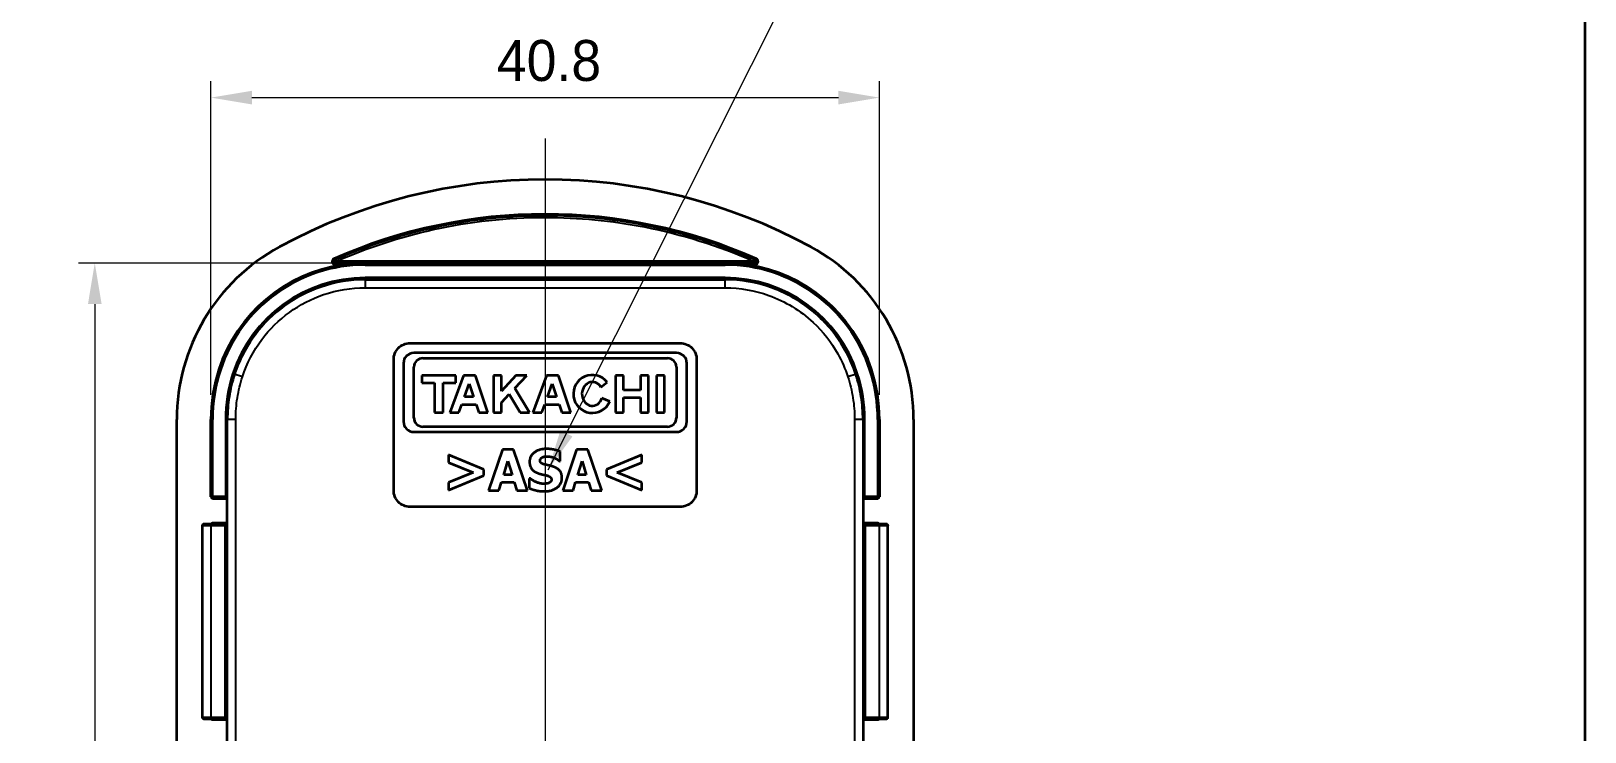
# Model space of a CAD drawing. Header units: millimetres. Extents: x -310 to 1154, y 4 to 285.
# Drawn here: x 658.1 to 753, y 190.2 to 233 of the extents above; entities that cross this region are included whole.
import ezdxf

# ---------------------------------------------------------------- set-up
doc = ezdxf.new("R2010")
doc.units = ezdxf.units.MM
doc.layers.get('Defpoints').update_dxf_attribs({"lineweight": 25})
for name, color, linetype, lineweight in [('Border (ISO)', 7, 'Continuous', 35), ('Centerline (ISO)', 131, 'Continuous', 18), ('Dimension (ISO)', 7, 'Continuous', 18), ('Symbol (ISO)', 7, 'Continuous', 18), ('Visible (ISO)', 7, 'Continuous', 35), ('Visible Narrow (ISO)', 7, 'Continuous', 25)]:
    doc.layers.add(name, color=color, linetype=linetype, lineweight=lineweight)
doc.styles.add('Note Text (TK)', font='')
doc.styles.get('Note Text (TK)').set_extended_font_data('MS PGothic')
doc.dimstyles.new('Default - Method 1b (TK)', dxfattribs={"dimtxt": 2.5, "dimasz": 2.5, "dimexe": 1, "dimexo": 1.5, "dimgap": 1, "dimtad": 1, "dimtoh": 1, "dimrnd": 1e-08, "dimdsep": 46, "dimtxsty": 'Note Text (TK)', "dimcen": 0.09, "dimdle": 5, "dimclrd": 100, "dimclre": 100, "dimclrt": 7, "dimadec": 1, "dimazin": 1, "dimtfac": 1, "dimtmove": 0, "dimatfit": 3, "dimfxl": 1, "dimtolj": 1, "dimlwd": -1, "dimlwe": -1, "dimarcsym": 0})
doc.dimstyles.new('Default - Method 1b (TK)$7', dxfattribs={"dimtxt": 2.5, "dimasz": 2.5, "dimexe": 1, "dimexo": 1.5, "dimgap": 1, "dimtad": 1, "dimtoh": 1, "dimrnd": 1e-08, "dimdsep": 46, "dimtxsty": 'Note Text (TK)', "dimcen": 0.09, "dimdle": 5, "dimclrd": 100, "dimclre": 100, "dimclrt": 7, "dimadec": 1, "dimazin": 1, "dimtfac": 1, "dimtmove": 0, "dimatfit": 3, "dimfxl": 1, "dimtolj": 1, "dimlwd": -1, "dimlwe": -1, "dimarcsym": 0})

# ---------------------------------------------------------------- blocks, each defined once
blk = doc.blocks.new('図面枠 tk図枠')
at = {"layer": 'Border (ISO)'}
blk.add_line((405.5, 289), (405.5, 8), dxfattribs=at)
blk = doc.blocks.new('*D77')
at = {"layer": 'Defpoints', "color": 0}
for p in [(709.918, 228.948), (669.101, 209.281), (709.918, 209.281)]:
    blk.add_point(p, dxfattribs=at)
at = {"layer": 'Dimension (ISO)', "color": 100}
for p, q in [((669.101, 210.781), (669.101, 229.948)), ((709.918, 210.781), (709.918, 229.948)), ((671.601, 228.948), (707.418, 228.948))]:
    blk.add_line(p, q, dxfattribs=at)
for points in [[(671.601, 229.365), (671.601, 228.532), (669.101, 228.948)], [(707.418, 229.365), (707.418, 228.532), (709.918, 228.948)]]:
    blk.add_solid(points, dxfattribs=at)
at = {"layer": 'Dimension (ISO)', "color": 7, "insert": (686.562, 231.198), "char_height": 2.5, "attachment_point": 4, "style": 'Note Text (TK)'}
blk.add_mtext('\\A1;40.8', dxfattribs=at)
blk = doc.blocks.new('*D78')
at = {"layer": 'Defpoints', "color": 0}
for p in [(678.524, 218.839), (662.009, 139.058), (678.524, 139.058)]:
    blk.add_point(p, dxfattribs=at)
at = {"layer": 'Dimension (ISO)', "color": 100}
for p, q in [((677.024, 218.839), (661.009, 218.839)), ((662.009, 216.339), (662.009, 141.558)), ((677.024, 139.058), (661.009, 139.058))]:
    blk.add_line(p, q, dxfattribs=at)
for points in [[(661.593, 216.339), (662.426, 216.339), (662.009, 218.839)], [(661.593, 141.558), (662.426, 141.558), (662.009, 139.058)]]:
    blk.add_solid(points, dxfattribs=at)
at = {"layer": 'Dimension (ISO)', "color": 7, "insert": (659.759, 176.058), "char_height": 2.5, "attachment_point": 4, "rotation": 90, "style": 'Note Text (TK)'}
blk.add_mtext('\\A1;79.8', dxfattribs=at)

msp = doc.modelspace()

# ---------------------------------------------------------------- linework, layer by layer
at = {"layer": 'Centerline (ISO)', "linetype": 'Continuous'}
msp.add_line((689.5094, 226.4484), (689.5094, 131.4484), dxfattribs=at)
at = {"layer": 'Visible (ISO)'}
for p, q in [((681.2594, 213.9484), (697.7594, 213.9484)), ((680.2594, 204.9484), (680.2594, 212.9484)), ((680.8577, 212.712), (680.8577, 209.1653)), ((697.523, 213.3501), (681.4958, 213.3501)), ((682.0375, 213.0311), (696.9814, 213.0311)), ((698.1612, 209.1653), (698.1612, 212.712)), ((698.7594, 212.9484), (698.7594, 204.9484)), ((681.4958, 209.3879), (681.4958, 212.4894)), ((681.9781, 211.9774), (681.9781, 211.5322)), ((684.0557, 211.9774), (681.9781, 211.9774)), ((684.5158, 211.9774), (683.6847, 209.7143)), ((684.0557, 211.5322), (684.0557, 211.9774)), ((685.2578, 211.9774), (684.5158, 211.9774)), ((685.9998, 209.7143), (685.2578, 211.9774)), ((686.3634, 211.9774), (686.3634, 209.7143)), ((686.8382, 211.9774), (686.3634, 211.9774)), ((686.8382, 211.0245), (686.8382, 211.9774)), ((687.7212, 211.9774), (686.8382, 211.0245)), ((687.6619, 211.2006), (688.3816, 211.9774)), ((688.3816, 211.9774), (687.7212, 211.9774)), ((689.5836, 211.9774), (688.7526, 209.7143)), ((690.3256, 211.9774), (689.5836, 211.9774)), ((691.0676, 209.7143), (690.3256, 211.9774)), ((693.8141, 211.9774), (693.8141, 209.7143)), ((694.2853, 211.9774), (693.8141, 211.9774)), ((694.2853, 211.0685), (694.2853, 211.9774)), ((695.339, 211.9774), (695.339, 211.0685)), ((695.8101, 211.9774), (695.339, 211.9774)), ((695.8101, 209.7143), (695.8101, 211.9774)), ((696.3147, 211.9774), (696.3147, 209.7143)), ((696.7896, 211.9774), (696.3147, 211.9774)), ((696.7896, 209.7143), (696.7896, 211.9774)), ((697.523, 212.4894), (697.523, 209.3879)), ((681.9781, 211.5322), (682.7498, 211.5322)), ((682.7498, 211.5322), (682.7498, 209.7143)), ((683.2841, 211.5322), (684.0557, 211.5322)), ((683.2841, 209.7143), (683.2841, 211.5322)), ((684.5849, 210.6715), (684.8767, 211.461)), ((685.1372, 210.6715), (684.5849, 210.6715)), ((684.8767, 211.461), (685.1372, 210.6715)), ((686.8382, 210.3202), (687.3187, 210.8338)), ((687.3187, 210.8338), (687.9893, 209.7143)), ((688.5523, 209.7143), (687.6619, 211.2006)), ((689.6527, 210.6715), (689.9446, 211.461)), ((690.2051, 210.6715), (689.6527, 210.6715)), ((689.9446, 211.461), (690.2051, 210.6715)), ((692.9072, 211.2593), (693.2936, 211.5673)), ((695.339, 211.0685), (694.2853, 211.0685)), ((682.7498, 209.7143), (683.2841, 209.7143)), ((683.6847, 209.7143), (684.2311, 209.7143)), ((684.2311, 209.7143), (684.4121, 210.2041)), ((684.4121, 210.2041), (685.2915, 210.2041)), ((685.2915, 210.2041), (685.4507, 209.7143)), ((685.4507, 209.7143), (685.9998, 209.7143)), ((686.3634, 209.7143), (686.8382, 209.7143)), ((686.8382, 209.7143), (686.8382, 210.3202)), ((687.9893, 209.7143), (688.5523, 209.7143)), ((688.7526, 209.7143), (689.2989, 209.7143)), ((689.2989, 209.7143), (689.48, 210.2041)), ((689.48, 210.2041), (690.3594, 210.2041)), ((690.3594, 210.2041), (690.5186, 209.7143)), ((690.5186, 209.7143), (691.0676, 209.7143)), ((693.4506, 210.3859), (692.9788, 210.5902)), ((693.8141, 209.7143), (694.2853, 209.7143)), ((694.2853, 210.6233), (695.339, 210.6233)), ((694.2853, 209.7143), (694.2853, 210.6233)), ((695.339, 210.6233), (695.339, 209.7143)), ((695.339, 209.7143), (695.8101, 209.7143)), ((696.3147, 209.7143), (696.7896, 209.7143)), ((667.0094, 148.6158), (667.0094, 209.281)), ((669.1007, 204.5659), (669.1007, 209.281)), ((696.9814, 208.8462), (682.0375, 208.8462)), ((709.9182, 209.281), (709.9182, 204.5659)), ((712.0094, 209.281), (712.0094, 148.6158)), ((681.4958, 208.5271), (697.523, 208.5271)), ((683.6047, 207.1272), (683.6047, 206.6632)), ((685.7604, 206.2317), (683.6047, 207.1272)), ((686.899, 207.4432), (686.0541, 204.9432)), ((687.5837, 207.4432), (686.899, 207.4432)), ((688.4286, 204.9432), (687.5837, 207.4432)), ((690.4343, 206.7483), (690.4343, 207.3196)), ((691.4311, 207.4432), (690.5862, 204.9432)), ((692.1158, 207.4432), (691.4311, 207.4432)), ((692.9607, 204.9432), (692.1158, 207.4432)), ((695.4101, 207.1272), (693.2544, 206.2317)), ((695.4101, 206.6632), (695.4101, 207.1272)), ((683.6047, 206.6632), (685.11, 206.0473)), ((685.11, 206.0473), (683.6047, 205.4314)), ((685.7604, 205.863), (685.7604, 206.2317)), ((686.976, 205.9075), (687.2333, 206.7341)), ((687.4885, 205.9075), (686.976, 205.9075)), ((687.2333, 206.7341), (687.4885, 205.9075)), ((690.3796, 206.7483), (690.4343, 206.7483)), ((691.5081, 205.9075), (691.7654, 206.7341)), ((692.0206, 205.9075), (691.5081, 205.9075)), ((691.7654, 206.7341), (692.0206, 205.9075)), ((693.2544, 206.2317), (693.2544, 205.863)), ((693.9028, 206.0453), (695.4101, 206.6632)), ((695.4101, 205.4314), (693.9028, 206.0453)), ((683.6047, 204.9675), (685.7604, 205.863)), ((683.6047, 205.4314), (683.6047, 204.9675)), ((686.0541, 204.9432), (686.6822, 204.9432)), ((686.6822, 204.9432), (686.8402, 205.4537)), ((686.8402, 205.4537), (687.6263, 205.4537)), ((687.6263, 205.4537), (687.7823, 204.9432)), ((687.7823, 204.9432), (688.4286, 204.9432)), ((688.542, 205.6867), (688.542, 205.0911)), ((688.5988, 205.6867), (688.542, 205.6867)), ((690.5862, 204.9432), (691.2143, 204.9432)), ((691.2143, 204.9432), (691.3723, 205.4537)), ((691.3723, 205.4537), (692.1584, 205.4537)), ((692.1584, 205.4537), (692.3144, 204.9432)), ((692.3144, 204.9432), (692.9607, 204.9432)), ((693.2544, 205.863), (695.4101, 204.9675)), ((695.4101, 204.9675), (695.4101, 205.4314)), ((669.2007, 204.4659), (670.0007, 204.4659)), ((670.1007, 202.8484), (670.1007, 204.5659)), ((708.9182, 204.5659), (708.9182, 202.8484)), ((709.0181, 204.4659), (709.8182, 204.4659)), ((697.7594, 203.9484), (681.2594, 203.9484)), ((668.5943, 191.0833), (668.5943, 202.8135)), ((669.0943, 202.9205), (669.2251, 202.9205)), ((670.0007, 202.9484), (669.2007, 202.9484)), ((709.8182, 202.9484), (709.0181, 202.9484)), ((709.7938, 202.9205), (709.9245, 202.9205)), ((710.4245, 191.0833), (710.4245, 202.8135)), ((669.2251, 190.9764), (669.0943, 190.9764)), ((669.2007, 190.9484), (670.0007, 190.9484)), ((670.1007, 189.3484), (670.1007, 191.0484)), ((708.9182, 191.0484), (708.9182, 189.3484)), ((709.0181, 190.9484), (709.8182, 190.9484)), ((709.9245, 190.9764), (709.7938, 190.9764))]:
    msp.add_line(p, q, dxfattribs=at)
for centre, radius, start, end in [((689.5094, 189.9484), 34, 61.492569, 118.507431), ((679.0094, 209.281), 12, 118.507431, 180), ((700.0094, 209.281), 12, 0, 61.492569), ((678.5238, 209.4391), 9.398, 98.292934, 161.966861), ((700.495, 209.4391), 9.398, 18.033139, 81.707066), ((681.4958, 212.712), 0.6381, 90, 180), ((682.0375, 212.4894), 0.5417, 90, 180), ((696.9814, 212.4894), 0.5417, 0, 90), ((697.523, 212.712), 0.6381, 0, 90), ((679.0094, 209.281), 9.9087, 161.966861, 180), ((692.3884, 210.8459), 1.1575, 38.550541, 336.582018), ((700.0094, 209.281), 9.9087, 0, 18.033139), ((681.4958, 209.1653), 0.6381, 180, 270), ((682.0375, 209.3879), 0.5417, 180, 270), ((696.9814, 209.3879), 0.5417, 270, 0), ((697.523, 209.1653), 0.6381, 270, 0)]:
    msp.add_arc(centre, radius, start, end, dxfattribs=at)
for centre, major_axis, ratio, start_param, end_param in [((692.3884, 210.8459), (0, 0.7272), 0.8673469, 5.3171635, 10.6362271), ((669.2007, 204.5659), (-0.0707, -0.0707), 0.9996955, 5.4979394, 7.0684312), ((670.0007, 204.5659), (0.0707, -0.0707), 0.9996955, 5.4979394, 7.0684312), ((709.0182, 204.5659), (-0.0707, -0.0707), 0.9996955, 5.4979394, 7.0684312), ((709.8181, 204.5659), (0.0707, -0.0707), 0.9996955, 5.4979394, 7.0684312), ((669.2007, 202.8484), (-0.0707, 0.0707), 0.9996955, 5.4979394, 6.2640552), ((670.0007, 202.8484), (0.0707, 0.0707), 0.9996955, 5.4979394, 7.0684312), ((709.0182, 202.8484), (-0.0707, 0.0707), 0.9996955, 5.4979394, 7.0684312), ((709.8181, 202.8484), (0.0707, 0.0707), 0.9996955, 0.0191301, 0.7852459), ((669.2007, 191.0484), (-0.0707, -0.0707), 0.9996955, 0.0191301, 0.7852459), ((670.0007, 191.0484), (0.0707, -0.0707), 0.9996955, 5.4979394, 7.0684312), ((709.0182, 191.0484), (-0.0707, -0.0707), 0.9996955, 5.4979394, 7.0684312), ((709.8181, 191.0484), (0.0707, -0.0707), 0.9996955, 5.4979394, 6.2640552)]:
    msp.add_ellipse(centre, major_axis=major_axis, ratio=ratio, start_param=start_param, end_param=end_param, dxfattribs=at)
for points, knots in [([(678.5238, 218.8389), (678.3096, 218.8385), (678.0741, 218.8303), (677.6085, 218.7956), (677.3783, 218.7695), (677.1683, 218.7389)], [0, 0, 0, 0, 0.06461926, 0.06461926, 0.12804847, 0.12804847, 0.12804847, 0.12804847]), ([(701.8506, 218.7389), (701.6406, 218.7695), (701.4104, 218.7956), (700.9447, 218.8303), (700.7093, 218.8385), (700.495, 218.8389)], [0.24295491, 0.24295491, 0.24295491, 0.24295491, 0.30638412, 0.30638412, 0.37100338, 0.37100338, 0.37100338, 0.37100338]), ([(680.2594, 212.9484), (680.2594, 213.074), (680.2845, 213.2079), (680.3866, 213.4543), (680.4635, 213.5668), (680.6411, 213.7443), (680.7536, 213.8213), (680.9999, 213.9233), (681.1339, 213.9484), (681.2594, 213.9484)], [0.15068903, 0.15068903, 0.15068903, 0.15068903, 0.18836255, 0.18836255, 0.22603608, 0.22603608, 0.26370405, 0.26370405, 0.30137201, 0.30137201, 0.30137201, 0.30137201]), ([(697.7594, 213.9484), (697.885, 213.9484), (698.0189, 213.9233), (698.2653, 213.8213), (698.3777, 213.7443), (698.5553, 213.5668), (698.6323, 213.4543), (698.7343, 213.2079), (698.7594, 213.074), (698.7594, 212.9484)], [0.15068903, 0.15068903, 0.15068903, 0.15068903, 0.18835699, 0.18835699, 0.22602496, 0.22602496, 0.26369849, 0.26369849, 0.30137201, 0.30137201, 0.30137201, 0.30137201]), ([(681.2594, 203.9484), (681.1339, 203.9484), (680.9999, 203.9735), (680.7536, 204.0756), (680.6411, 204.1525), (680.4635, 204.3301), (680.3866, 204.4425), (680.2845, 204.6889), (680.2594, 204.8229), (680.2594, 204.9484)], [0.15067926, 0.15067926, 0.15067926, 0.15067926, 0.18834867, 0.18834867, 0.22601808, 0.22601808, 0.26369061, 0.26369061, 0.30136313, 0.30136313, 0.30136313, 0.30136313]), ([(698.7594, 204.9484), (698.7594, 204.8229), (698.7343, 204.6889), (698.6323, 204.4425), (698.5553, 204.3301), (698.3777, 204.1525), (698.2653, 204.0756), (698.0189, 203.9735), (697.885, 203.9484), (697.7594, 203.9484)], [0.15067926, 0.15067926, 0.15067926, 0.15067926, 0.18835178, 0.18835178, 0.2260243, 0.2260243, 0.26369371, 0.26369371, 0.30136313, 0.30136313, 0.30136313, 0.30136313]), ([(668.5943, 202.8135), (668.5943, 202.8242), (668.5962, 202.8348), (668.6024, 202.8543), (668.6069, 202.8628), (668.6174, 202.8783), (668.6233, 202.8843), (668.6361, 202.8955), (668.642, 202.899), (668.6536, 202.9053), (668.6582, 202.9069), (668.6658, 202.9096), (668.6687, 202.9104), (668.6742, 202.9118), (668.6765, 202.9122), (668.6821, 202.9132), (668.6846, 202.9136), (668.6968, 202.915), (668.7044, 202.9153), (668.7316, 202.9166), (668.7531, 202.9172), (668.8064, 202.9184), (668.838, 202.9189), (668.9085, 202.9197), (668.9473, 202.92), (669.0226, 202.9204), (669.0584, 202.9205), (669.0943, 202.9205)], [4.712389, 4.712389, 4.712389, 4.712389, 4.7179882, 4.7179882, 4.7241591, 4.7241591, 4.7322513, 4.7322513, 4.7444773, 4.7444773, 4.7621457, 4.7621457, 4.7820524, 4.7820524, 4.8086049, 4.8086049, 4.8593319, 4.8593319, 5.0726532, 5.0726532, 5.3868125, 5.3868125, 5.7009717, 5.7009717, 6.015131, 6.015131, 6.2831853, 6.2831853, 6.2831853, 6.2831853]), ([(709.9245, 202.9205), (709.9666, 202.9205), (710.0087, 202.9204), (710.0887, 202.9199), (710.1267, 202.9196), (710.1951, 202.9187), (710.2254, 202.9182), (710.2757, 202.917), (710.2955, 202.9163), (710.3177, 202.9151), (710.3236, 202.9148), (710.334, 202.9136), (710.3372, 202.9134), (710.3465, 202.9113), (710.3484, 202.9109), (710.354, 202.9093), (710.3581, 202.9082), (710.3704, 202.9027), (710.3779, 202.8995), (710.3933, 202.8863), (710.3976, 202.8822), (710.4089, 202.8683), (710.4162, 202.8565), (710.4231, 202.8325), (710.4245, 202.823), (710.4245, 202.8135)], [0, 0, 0, 0, 0.3141593, 0.3141593, 0.6283185, 0.6283185, 0.9424778, 0.9424778, 1.2566371, 1.2566371, 1.4137167, 1.4137167, 1.4922565, 1.4922565, 1.5084233, 1.5084233, 1.5316231, 1.5316231, 1.5503928, 1.5503928, 1.5566594, 1.5566594, 1.565814, 1.565814, 1.5707963, 1.5707963, 1.5707963, 1.5707963]), ([(669.0943, 190.9764), (669.0523, 190.9764), (669.0102, 190.9765), (668.9301, 190.9769), (668.8921, 190.9773), (668.8238, 190.9781), (668.7935, 190.9787), (668.7432, 190.9799), (668.7234, 190.9805), (668.7011, 190.9817), (668.6953, 190.9821), (668.6848, 190.9832), (668.6817, 190.9835), (668.6723, 190.9855), (668.6705, 190.986), (668.6649, 190.9875), (668.6608, 190.9887), (668.6484, 190.9942), (668.641, 190.9973), (668.6256, 191.0105), (668.6212, 191.0147), (668.61, 191.0285), (668.6026, 191.0403), (668.5958, 191.0643), (668.5943, 191.0738), (668.5943, 191.0833)], [0, 0, 0, 0, 0.3141593, 0.3141593, 0.6283185, 0.6283185, 0.9424778, 0.9424778, 1.2566371, 1.2566371, 1.4137167, 1.4137167, 1.4922565, 1.4922565, 1.5084233, 1.5084233, 1.5316231, 1.5316231, 1.5503928, 1.5503928, 1.5566594, 1.5566594, 1.565814, 1.565814, 1.5707963, 1.5707963, 1.5707963, 1.5707963]), ([(710.4245, 191.0833), (710.4245, 191.0726), (710.4227, 191.062), (710.4165, 191.0426), (710.4119, 191.0341), (710.4015, 191.0185), (710.3955, 191.0126), (710.3828, 191.0013), (710.3768, 190.9978), (710.3652, 190.9915), (710.3607, 190.9899), (710.353, 190.9872), (710.3502, 190.9864), (710.3447, 190.9851), (710.3424, 190.9846), (710.3368, 190.9836), (710.3343, 190.9833), (710.3221, 190.9819), (710.3145, 190.9815), (710.2872, 190.9802), (710.2658, 190.9796), (710.2125, 190.9784), (710.1809, 190.9779), (710.1104, 190.9771), (710.0715, 190.9768), (709.9963, 190.9764), (709.9604, 190.9764), (709.9245, 190.9764)], [4.712389, 4.712389, 4.712389, 4.712389, 4.7179882, 4.7179882, 4.7241591, 4.7241591, 4.7322513, 4.7322513, 4.7444773, 4.7444773, 4.7621457, 4.7621457, 4.7820524, 4.7820524, 4.8086049, 4.8086049, 4.8593319, 4.8593319, 5.0726532, 5.0726532, 5.3868125, 5.3868125, 5.7009717, 5.7009717, 6.015131, 6.015131, 6.2831853, 6.2831853, 6.2831853, 6.2831853])]:
    msp.add_open_spline(points, degree=3, knots=knots, dxfattribs=at)
for points in [[(689.5955, 207.4878), (689.1498, 207.4878), (688.5562, 207.0522), (688.5562, 206.7017)], [(689.1984, 206.7787), (689.1984, 206.8435), (689.2835, 206.9489), (689.3423, 206.9752)], [(689.3423, 206.9752), (689.4152, 207.0076), (689.5449, 207.0319), (689.628, 207.0319)], [(690.4343, 207.3196), (690.2601, 207.3966), (689.8184, 207.4878), (689.5955, 207.4878)], [(689.628, 207.0319), (689.8387, 207.0319), (690.2398, 206.8678), (690.3796, 206.7483)], [(688.5562, 206.7017), (688.5562, 206.4424), (688.8074, 206.0959), (689.0971, 205.9946)], [(689.0971, 205.9946), (689.2248, 205.9501), (689.5145, 205.8913), (689.6421, 205.8569)], [(689.5287, 206.5255), (689.3342, 206.57), (689.1984, 206.6815), (689.1984, 206.7787)], [(690.021, 206.3958), (689.8873, 206.4424), (689.6543, 206.4971), (689.5287, 206.5255)], [(690.5336, 205.7252), (690.5336, 205.9845), (690.2803, 206.3006), (690.021, 206.3958)], [(688.542, 205.0911), (688.7284, 205.01), (689.162, 204.8986), (689.4497, 204.8986)], [(689.4517, 205.3544), (689.239, 205.3544), (688.7872, 205.5266), (688.5988, 205.6867)], [(689.4497, 204.8986), (689.9481, 204.8986), (690.5336, 205.3524), (690.5336, 205.7252)], [(689.7353, 205.4031), (689.6827, 205.3787), (689.5064, 205.3544), (689.4517, 205.3544)], [(689.6421, 205.8569), (689.7434, 205.8305), (689.8913, 205.713), (689.8913, 205.6178)], [(689.8913, 205.6178), (689.8913, 205.5347), (689.8002, 205.4314), (689.7353, 205.4031)]]:
    msp.add_open_spline(points, degree=2, dxfattribs=at)
at = {"layer": 'Visible Narrow (ISO)'}
for p, q in [((676.6504, 219.0303), (676.61, 219.1218)), ((676.6909, 218.7389), (676.6909, 218.8389)), ((678.5238, 218.8389), (676.6909, 218.8389)), ((676.6909, 218.7389), (677.1683, 218.7389)), ((678.5238, 218.8389), (678.5238, 218.8214)), ((700.495, 218.8214), (678.5238, 218.8214)), ((678.5238, 218.8214), (678.5238, 218.7214)), ((678.5238, 218.7214), (700.495, 218.7214)), ((702.328, 218.8389), (700.495, 218.8389)), ((700.495, 218.8214), (700.495, 218.8389)), ((700.495, 218.8214), (700.495, 218.7214)), ((701.8506, 218.7389), (702.328, 218.7389)), ((702.328, 218.8389), (702.328, 218.7389)), ((702.4089, 219.1218), (702.3684, 219.0303)), ((678.5238, 217.9529), (678.5238, 217.8529)), ((700.495, 217.9529), (678.5238, 217.9529)), ((678.5238, 217.8529), (700.495, 217.8529)), ((678.5238, 217.8529), (678.5238, 217.8212)), ((700.495, 217.9529), (700.495, 217.8529)), ((700.495, 217.8529), (700.495, 217.8212)), ((669.5874, 212.3485), (669.6024, 212.3436)), ((669.6024, 212.3436), (669.6975, 212.3126)), ((670.4283, 212.0747), (670.5234, 212.0438)), ((670.5383, 212.0389), (670.5234, 212.0438)), ((670.5383, 212.0389), (670.5542, 212.0337)), ((708.4805, 212.0389), (708.4647, 212.0337)), ((708.4805, 212.0389), (708.4955, 212.0438)), ((708.5906, 212.0747), (708.4955, 212.0438)), ((709.4165, 212.3436), (709.3214, 212.3126)), ((709.4314, 212.3485), (709.4165, 212.3436)), ((669.1007, 209.281), (669.1164, 209.281)), ((669.1164, 209.281), (669.2164, 209.281)), ((669.1164, 209.281), (669.1164, 204.5816)), ((669.2164, 204.5816), (669.2164, 209.281)), ((669.985, 209.281), (670.085, 209.281)), ((669.985, 209.281), (669.985, 204.5816)), ((670.085, 204.5816), (670.085, 209.281)), ((670.085, 209.281), (670.118, 209.281)), ((708.9339, 209.281), (708.9008, 209.281)), ((709.0339, 209.281), (708.9339, 209.281)), ((708.9339, 209.281), (708.9339, 204.5816)), ((709.0339, 204.5816), (709.0339, 209.281)), ((709.9024, 209.281), (709.8024, 209.281)), ((709.8024, 209.281), (709.8024, 204.5816)), ((709.9024, 204.5816), (709.9024, 209.281)), ((709.9182, 209.281), (709.9024, 209.281)), ((669.1164, 204.5816), (669.1007, 204.5659)), ((669.1164, 204.5816), (669.2164, 204.5816)), ((669.2007, 204.4659), (669.2164, 204.4816)), ((669.2164, 204.5816), (669.2164, 204.4816)), ((669.985, 204.5816), (669.2164, 204.5816)), ((669.2164, 204.4816), (669.985, 204.4816)), ((669.985, 204.5816), (670.085, 204.5816)), ((669.985, 204.4816), (669.985, 204.5816)), ((669.985, 204.4816), (670.0007, 204.4659)), ((670.1007, 204.5659), (670.085, 204.5816)), ((708.9339, 204.5816), (708.9182, 204.5659)), ((708.9339, 204.5816), (709.0339, 204.5816)), ((709.0181, 204.4659), (709.0339, 204.4816)), ((709.0339, 204.5816), (709.0339, 204.4816)), ((709.8024, 204.5816), (709.0339, 204.5816)), ((709.0339, 204.4816), (709.8024, 204.4816)), ((709.8024, 204.4816), (709.8024, 204.5816)), ((709.8024, 204.5816), (709.9024, 204.5816)), ((709.8024, 204.4816), (709.8182, 204.4659)), ((709.9182, 204.5659), (709.9024, 204.5816)), ((669.0943, 202.9205), (669.0943, 202.9205)), ((669.0943, 202.9205), (669.2286, 202.9205)), ((669.0943, 202.8065), (669.0943, 202.9065)), ((669.9588, 202.9065), (669.0943, 202.9065)), ((669.0943, 202.8065), (669.9588, 202.8065)), ((669.0943, 202.8065), (669.0943, 191.0903)), ((669.2286, 202.9205), (669.2007, 202.9484)), ((670.0007, 202.9484), (669.9588, 202.9065)), ((669.9588, 202.8065), (669.9588, 202.9065)), ((670.0588, 202.8065), (669.9588, 202.8065)), ((669.9588, 202.8065), (669.9588, 191.0903)), ((670.0588, 202.8065), (670.1007, 202.8484)), ((670.0588, 191.0903), (670.0588, 202.8065)), ((708.9182, 202.8484), (708.9601, 202.8065)), ((708.9601, 202.8065), (708.9601, 191.0903)), ((709.0601, 202.8065), (708.9601, 202.8065)), ((709.0601, 202.9065), (709.0181, 202.9484)), ((709.0601, 202.9065), (709.0601, 202.8065)), ((709.9245, 202.9065), (709.0601, 202.9065)), ((709.0601, 191.0903), (709.0601, 202.8065)), ((709.0601, 202.8065), (709.9245, 202.8065)), ((709.8182, 202.9484), (709.7902, 202.9205)), ((709.7902, 202.9205), (709.9245, 202.9205)), ((709.9245, 202.9205), (709.9245, 202.9205)), ((709.9245, 202.9065), (709.9245, 202.8065)), ((709.9245, 191.0903), (709.9245, 202.8065)), ((669.0943, 190.9903), (669.0943, 191.0903)), ((669.9588, 191.0903), (669.0943, 191.0903)), ((669.0943, 190.9903), (669.9588, 190.9903)), ((669.0943, 190.9764), (669.0943, 190.9764)), ((669.2286, 190.9764), (669.0943, 190.9764)), ((669.2007, 190.9484), (669.2286, 190.9764)), ((669.9588, 190.9903), (669.9588, 191.0903)), ((669.9588, 191.0903), (670.0588, 191.0903)), ((669.9588, 190.9903), (670.0007, 190.9484)), ((670.1007, 191.0484), (670.0588, 191.0903)), ((708.9601, 191.0903), (708.9182, 191.0484)), ((708.9601, 191.0903), (709.0601, 191.0903)), ((709.0181, 190.9484), (709.0601, 190.9903)), ((709.0601, 191.0903), (709.0601, 190.9903)), ((709.9245, 191.0903), (709.0601, 191.0903)), ((709.0601, 190.9903), (709.9245, 190.9903)), ((709.7902, 190.9764), (709.8182, 190.9484)), ((709.9245, 190.9764), (709.7902, 190.9764)), ((709.9245, 191.0903), (709.9245, 190.9903)), ((709.9245, 190.9764), (709.9245, 190.9764))]:
    msp.add_line(p, q, dxfattribs=at)
for centre, radius, start, end in [((689.5094, 189.9484), 31.8979, 66.146673, 113.853327), ((689.5094, 189.9484), 31.7979, 66.146673, 113.853327), ((678.5238, 209.4391), 9.3823, 90, 161.966861), ((678.5238, 209.4391), 9.2823, 90, 161.966861), ((700.495, 209.4391), 9.3823, 18.033139, 90), ((700.495, 209.4391), 9.2823, 18.033139, 90), ((678.5238, 209.4391), 8.5138, 90, 161.966861), ((678.5238, 209.4391), 8.4138, 90, 161.966861), ((700.495, 209.4391), 8.5138, 18.033139, 90), ((700.495, 209.4391), 8.4138, 18.033139, 90), ((679.0094, 209.281), 9.893, 161.966861, 180), ((679.0094, 209.281), 9.793, 161.966861, 180), ((679.0094, 209.281), 9.0245, 161.966861, 180), ((679.0094, 209.281), 8.9245, 161.966861, 180), ((700.0094, 209.281), 8.9245, 0, 18.033139), ((700.0094, 209.281), 9.0245, 0, 18.033139), ((700.0094, 209.281), 9.793, 0, 18.033139), ((700.0094, 209.281), 9.893, 0, 18.033139)]:
    msp.add_arc(centre, radius, start, end, dxfattribs=at)
for centre, major_axis, ratio, start_param, end_param in [((676.7877, 218.9592), (-0.0205, 0.0979), 0.9964004, 0.2073578, 2.9342348), ((676.7877, 218.9592), (-0.0402, 0.0916), 0.0021907, 4.733083, 6.265732), ((689.5094, 183.7465), (-2017.7943, 0), 0.0174524, 4.7060838, 4.7186941), ((676.7877, 218.9592), (0, -0.1), 0.0063041, 4.6925571, 6.2657317), ((689.5094, 183.6463), (2017.6943, 0), 0.0174524, 1.5644912, 1.5771015), ((702.2312, 218.9592), (-0.0205, -0.0979), 0.9964004, 0.2073578, 2.9342348), ((702.2312, 218.9592), (0, -0.1), 0.0063041, 0.0174536, 1.5906282), ((702.2312, 218.9592), (0.0402, 0.0916), 0.0021907, 0.0174533, 1.5501023), ((678.5238, 217.3213), (0, 0.5), 0.0054485, 0.0174536, 1.5517738), ((689.5094, 252.5223), (2016.4578, 0), 0.0174524, 4.7069396, 4.7178383), ((689.5094, 253.004), (-2015.9581, 0), 0.0174524, 1.565347, 1.5762457), ((700.495, 217.3213), (0, 0.5), 0.0054485, 4.7314115, 6.2657318), ((671.0295, 211.879), (-0.4755, 0.1547), 0.0126906, 4.7261507, 6.2657306), ((707.9893, 211.879), (0.4755, 0.1547), 0.0126906, 0.0174547, 1.5570346), ((670.6179, 209.281), (-0.5, -0.0001), 0.0150394, 4.7217499, 6.26573), ((634.9279, 178.9484), (0, -2016.5747), 0.0174524, 1.5557541, 1.5858385), ((635.4144, 178.9484), (0, 2017.0745), 0.0174524, 4.6973468, 4.7274312), ((743.6044, 178.9484), (0, -2017.0745), 0.0174524, 4.6973468, 4.7274312), ((708.4009, 209.281), (0.5, -0.0001), 0.0150394, 0.0174553, 1.5614354), ((744.0909, 178.9484), (0, 2016.5747), 0.0174524, 1.5557541, 1.5858385), ((669.2164, 204.5816), (0.0707, -0.0707), 0.9996955, 3.9271431, 5.4976349), ((669.985, 204.5816), (0.0707, 0.0707), 0.9996955, 3.9271431, 5.4976349), ((709.0339, 204.5816), (0.0707, -0.0707), 0.9996955, 3.9271431, 5.4976349), ((709.8024, 204.5816), (0.0707, 0.0707), 0.9996955, 3.9271431, 5.4976349), ((669.0943, 202.8135), (-0.5, 0), 0.0139641, 0, 1.5707963), ((669.0943, 202.9135), (0.4, 0), 0.0174551, 1.5707963, 4.712389), ((669.2286, 202.8205), (-0.0961, 0.0405), 0.9520414, 5.0942855, 5.1600558), ((669.2286, 202.8205), (-0.2035, 0.0023), 0.4912275, 4.7179412, 4.7353945), ((669.9588, 202.8065), (-0.0707, 0.0707), 0.9996955, 3.9271431, 5.4976349), ((709.0601, 202.8065), (-0.0707, -0.0707), 0.9996955, 3.9271431, 5.4976349), ((709.7902, 202.8205), (0.0961, 0.0405), 0.9520414, 1.1231295, 1.1888998), ((709.7902, 202.8205), (0.2035, 0.0023), 0.4912275, 1.5477908, 1.5652441), ((709.9245, 202.9135), (0.4, 0), 0.0174551, 4.712389, 7.8539816), ((709.9245, 202.8135), (-0.5, 0), 0.0139641, 1.5707963, 3.1415927), ((669.0943, 191.0833), (0.5, 0), 0.0139641, 1.5707963, 3.1415927), ((669.0943, 190.9834), (-0.4, 0), 0.0174551, 4.712389, 7.8539816), ((669.2286, 191.0764), (-0.0961, -0.0405), 0.9520414, 1.1231295, 1.1888998), ((669.2286, 191.0764), (-0.2035, -0.0023), 0.4912275, 1.5477908, 1.5652441), ((669.9588, 191.0903), (0.0707, 0.0707), 0.9996955, 3.9271431, 5.4976349), ((709.0601, 191.0903), (0.0707, -0.0707), 0.9996955, 3.9271431, 5.4976349), ((709.7902, 191.0764), (0.2035, -0.0023), 0.4912275, 4.7179412, 4.7353945), ((709.7902, 191.0764), (0.0961, -0.0405), 0.9520414, 5.0942855, 5.1600558), ((709.9245, 191.0833), (0.5, 0), 0.0139641, 0, 1.5707963), ((709.9245, 190.9834), (-0.4, 0), 0.0174551, 1.5707963, 4.712389)]:
    msp.add_ellipse(centre, major_axis=major_axis, ratio=ratio, start_param=start_param, end_param=end_param, dxfattribs=at)
for points, knots in [([(702.2714, 219.0508), (700.1293, 219.9902), (697.883, 220.6922), (693.5861, 221.5295), (691.5477, 221.7263), (689.5094, 221.7263), (687.2036, 221.7263), (684.8977, 221.4743), (680.6233, 220.5287), (678.6446, 219.8828), (676.7475, 219.0508)], [0.0700799, 0.0700799, 0.0700799, 0.0700799, 0.769587, 0.769587, 1.3791537, 1.3791537, 1.3791537, 2.0687306, 2.0687306, 2.6882276, 2.6882276, 2.6882276, 2.6882276]), ([(676.787, 218.9612), (678.6782, 219.7906), (680.6508, 220.4345), (684.912, 221.3772), (687.2107, 221.6284), (689.5094, 221.6284), (691.5414, 221.6284), (693.5735, 221.4323), (697.8571, 220.5975), (700.0964, 219.8977), (702.2318, 218.9612)], [-2.6882276, -2.6882276, -2.6882276, -2.6882276, -2.0687306, -2.0687306, -1.3791537, -1.3791537, -1.3791537, -0.769587, -0.769587, -0.0700799, -0.0700799, -0.0700799, -0.0700799]), ([(676.4918, 218.9615), (676.49, 218.9458), (676.4901, 218.9298), (676.4954, 218.887), (676.5044, 218.8607), (676.5183, 218.8372)], [-0.033720791, -0.033720791, -0.033720791, -0.033720791, -0.028969673, -0.028969673, -0.020781288, -0.020781288, -0.020781288, -0.020781288]), ([(676.61, 219.1218), (676.5741, 219.1058), (676.5429, 219.0792), (676.5056, 219.0206), (676.4953, 218.9914), (676.4918, 218.9615)], [-0.054556656, -0.054556656, -0.054556656, -0.054556656, -0.04276087, -0.04276087, -0.033720791, -0.033720791, -0.033720791, -0.033720791]), ([(676.5183, 218.8372), (676.5224, 218.8302), (676.5269, 218.8235), (676.5484, 218.7956), (676.5694, 218.7774), (676.6115, 218.754), (676.6314, 218.7468), (676.6647, 218.7402), (676.6778, 218.7389), (676.6909, 218.7389)], [-0.020781288, -0.020781288, -0.020781288, -0.020781288, -0.018361061, -0.018361061, -0.010200589, -0.010200589, -0.003923304, -0.003923304, 0, 0, 0, 0]), ([(676.6909, 218.8389), (676.6843, 218.8389), (676.6777, 218.8395), (676.6609, 218.8428), (676.6509, 218.8464), (676.6298, 218.8581), (676.6192, 218.8671), (676.6, 218.8919), (676.5931, 218.9088), (676.5881, 218.9492), (676.5935, 218.9729), (676.6167, 219.009), (676.6323, 219.0223), (676.6504, 219.0303)], [0, 0, 0, 0, 0.003923304, 0.003923304, 0.010200589, 0.010200589, 0.018361061, 0.018361061, 0.028969673, 0.028969673, 0.04276087, 0.04276087, 0.054556656, 0.054556656, 0.054556656, 0.054556656]), ([(676.7475, 219.0508), (676.7367, 219.0485), (676.726, 219.0463), (676.6979, 219.0403), (676.6805, 219.0367), (676.6632, 219.033), (676.6589, 219.0321), (676.6547, 219.0312), (676.6504, 219.0303)], [-0.22747065, -0.22747065, -0.22747065, -0.22747065, -0.18869225, -0.18869225, -0.12579483, -0.12579483, -0.12579483, -0.11038904, -0.11038904, -0.11038904, -0.11038904]), ([(676.6909, 218.8389), (676.6951, 218.8398), (676.6993, 218.8407), (676.7036, 218.8416), (676.7209, 218.8452), (676.7382, 218.8488), (676.7662, 218.8547), (676.7769, 218.857), (676.7877, 218.8592)], [0.11038904, 0.11038904, 0.11038904, 0.11038904, 0.12579483, 0.12579483, 0.12579483, 0.18869225, 0.18869225, 0.22747065, 0.22747065, 0.22747065, 0.22747065]), ([(702.2312, 218.8592), (702.2419, 218.857), (702.2526, 218.8547), (702.2807, 218.8488), (702.298, 218.8452), (702.3153, 218.8416), (702.3195, 218.8407), (702.3238, 218.8398), (702.328, 218.8389)], [0.02411902, 0.02411902, 0.02411902, 0.02411902, 0.06289742, 0.06289742, 0.12579483, 0.12579483, 0.12579483, 0.14120063, 0.14120063, 0.14120063, 0.14120063]), ([(702.3684, 219.0303), (702.3642, 219.0312), (702.3599, 219.0321), (702.3557, 219.033), (702.3384, 219.0367), (702.321, 219.0403), (702.2929, 219.0463), (702.2821, 219.0485), (702.2714, 219.0508)], [-0.14120063, -0.14120063, -0.14120063, -0.14120063, -0.12579483, -0.12579483, -0.12579483, -0.06289742, -0.06289742, -0.02411902, -0.02411902, -0.02411902, -0.02411902]), ([(702.3684, 219.0303), (702.3744, 219.0277), (702.3802, 219.0244), (702.3942, 219.0146), (702.4019, 219.0073), (702.4166, 218.988), (702.4226, 218.9755), (702.4301, 218.9451), (702.4296, 218.9268), (702.4178, 218.8878), (702.4032, 218.8683), (702.3675, 218.8447), (702.3478, 218.8388), (702.328, 218.8389)], [0, 0, 0, 0, 0.003923291, 0.003923291, 0.010200558, 0.010200558, 0.018361004, 0.018361004, 0.028969584, 0.028969584, 0.042760738, 0.042760738, 0.054556656, 0.054556656, 0.054556656, 0.054556656]), ([(702.328, 218.7389), (702.3673, 218.7389), (702.4066, 218.7507), (702.4642, 218.7891), (702.4854, 218.8114), (702.5006, 218.8372)], [-0.054556656, -0.054556656, -0.054556656, -0.054556656, -0.042760738, -0.042760738, -0.033775357, -0.033775357, -0.033775357, -0.033775357]), ([(702.5271, 218.9615), (702.5261, 218.9697), (702.5247, 218.9779), (702.5163, 219.0123), (702.5044, 219.0374), (702.4753, 219.0758), (702.4601, 219.0905), (702.4323, 219.11), (702.4208, 219.1165), (702.4089, 219.1218)], [-0.020835854, -0.020835854, -0.020835854, -0.020835854, -0.018361004, -0.018361004, -0.010200558, -0.010200558, -0.003923291, -0.003923291, 0, 0, 0, 0]), ([(702.5006, 218.8372), (702.5088, 218.8509), (702.5153, 218.8657), (702.5277, 218.907), (702.5302, 218.9346), (702.5271, 218.9615)], [-0.033775357, -0.033775357, -0.033775357, -0.033775357, -0.028969584, -0.028969584, -0.020835854, -0.020835854, -0.020835854, -0.020835854]), ([(678.5238, 217.8212), (677.607, 217.8213), (676.6902, 217.6695), (675.0291, 217.104), (674.2768, 216.7142), (673.5988, 216.2218), (672.9209, 215.7294), (672.3175, 215.1348), (671.2657, 213.7302), (670.8378, 212.9055), (670.5542, 212.0337)], [0, 0, 0, 0, 0.25865274, 0.25865274, 0.49501238, 0.49501238, 0.49501238, 0.73137203, 0.73137203, 0.99002477, 0.99002477, 0.99002477, 0.99002477]), ([(671.025, 211.8871), (671.2917, 212.7071), (671.6942, 213.4829), (672.6834, 214.8039), (673.251, 215.3633), (673.8887, 215.8264), (674.5264, 216.2895), (675.234, 216.6562), (676.7964, 217.1882), (677.6587, 217.3309), (678.5211, 217.3308)], [-0.99002477, -0.99002477, -0.99002477, -0.99002477, -0.73137203, -0.73137203, -0.49501238, -0.49501238, -0.49501238, -0.25865274, -0.25865274, 0, 0, 0, 0]), ([(708.4647, 212.0337), (708.2963, 212.5512), (708.0774, 213.0523), (707.3874, 214.2878), (706.8434, 214.9811), (705.3775, 216.3459), (704.3909, 216.9468), (702.4195, 217.654), (701.4574, 217.8213), (700.495, 217.8212)], [0, 0, 0, 0, 0.15353548, 0.15353548, 0.39919224, 0.39919224, 0.71854604, 0.71854604, 0.99002471, 0.99002471, 0.99002471, 0.99002471]), ([(700.4978, 217.3308), (701.4029, 217.3309), (702.3079, 217.1735), (704.1621, 216.5084), (705.0901, 215.9432), (706.469, 214.6594), (706.9806, 214.0072), (707.6296, 212.8452), (707.8356, 212.3739), (707.9939, 211.8871)], [-0.99002471, -0.99002471, -0.99002471, -0.99002471, -0.71854604, -0.71854604, -0.39919224, -0.39919224, -0.15353548, -0.15353548, 0, 0, 0, 0]), ([(670.5542, 212.0337), (670.4099, 211.5902), (670.3006, 211.1352), (670.1546, 210.2139), (670.1179, 209.7474), (670.118, 209.281)], [0, 0, 0, 0, 0.13207128, 0.13207128, 0.26414256, 0.26414256, 0.26414256, 0.26414256]), ([(670.6133, 209.2886), (670.6132, 209.7288), (670.6478, 210.1692), (670.7856, 211.0389), (670.8888, 211.4684), (671.025, 211.8871)], [-0.26414256, -0.26414256, -0.26414256, -0.26414256, -0.13207128, -0.13207128, 0, 0, 0, 0]), ([(707.9939, 211.8871), (708.1301, 211.4684), (708.2333, 211.0389), (708.3711, 210.1692), (708.4057, 209.7288), (708.4056, 209.2886)], [-0.26414256, -0.26414256, -0.26414256, -0.26414256, -0.13207128, -0.13207128, 0, 0, 0, 0]), ([(708.9008, 209.281), (708.901, 209.7474), (708.8643, 210.2139), (708.7183, 211.1352), (708.609, 211.5902), (708.4647, 212.0337)], [0, 0, 0, 0, 0.13207128, 0.13207128, 0.26414256, 0.26414256, 0.26414256, 0.26414256])]:
    msp.add_open_spline(points, degree=3, knots=knots, dxfattribs=at)

# ---------------------------------------------------------------- block references
msp.add_blockref('図面枠 tk図枠', (347.4989, -3.5406))

# ---------------------------------------------------------------- dimensions: what is measured, and where the dimension line sits
at = {"layer": 'Dimension (ISO)', "color": 100}
dim = msp.add_linear_dim(base=(709.9182, 228.9484), p1=(669.1007, 209.281), p2=(709.9182, 209.281), dimstyle='Default - Method 1b (TK)', override={"dimtoh": 0, "dimdec": 1, "dimtofl": 0, "dimatfit": 1}, dxfattribs=at)
dim.commit()
dim.dimension.update_dxf_attribs({"geometry": '*D77', "text_midpoint": (689.5094, 228.9484), "dimtype": 160})
dim = msp.add_linear_dim(base=(662.0094, 139.058), p1=(678.5238, 218.8389), p2=(678.5238, 139.058), angle=90, dimstyle='Default - Method 1b (TK)', override={"dimtoh": 0, "dimdec": 1, "dimtofl": 0, "dimatfit": 1}, dxfattribs=at)
dim.commit()
dim.dimension.update_dxf_attribs({"geometry": '*D78', "text_midpoint": (662.0094, 178.9484), "dimtype": 160})

# ---------------------------------------------------------------- leaders
at = {"layer": 'Symbol (ISO)', "color": 100, "annotation_type": 0, "has_hookline": 1, "hookline_direction": 0, "text_width": 12.3722}
msp.add_leader([(689.6893, 206.2043), (704.8764, 236.4484), (707.3764, 236.4484)], dimstyle='Default - Method 1b (TK)$7', override={"dimgap": 0, "dimtad": 1}, dxfattribs=at)

doc.saveas('drawing.dxf')
